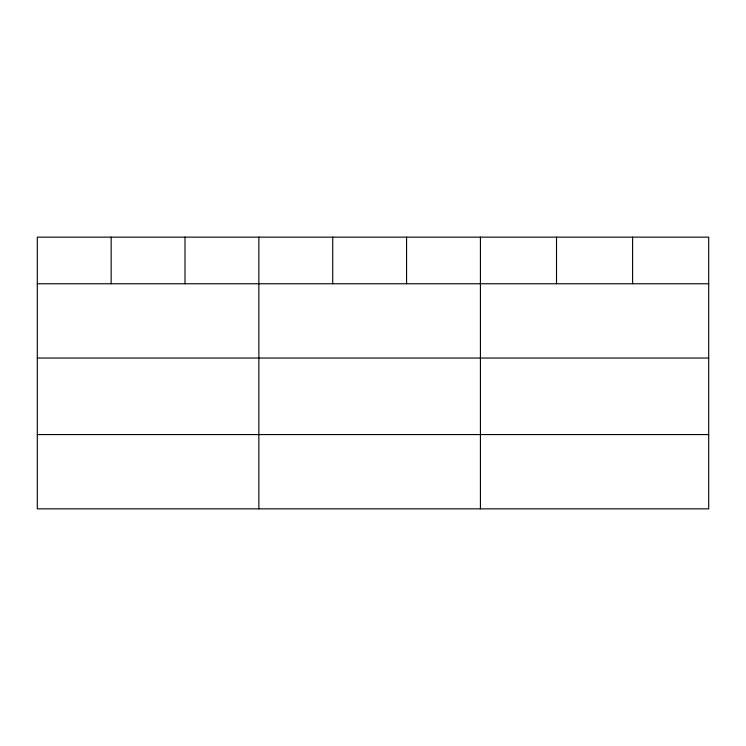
<?xml version="1.0" encoding="UTF-8"?>
<svg xmlns="http://www.w3.org/2000/svg" width="746" height="746" viewBox="0 0 746 746"><rect width="100%" height="100%" fill="white"/><g stroke="black" fill="none" stroke-linecap="round" stroke-linejoin="round"><path stroke-width="1.12" d="M708.7 358.043L708.7 237.144L37.3 237.144L37.3 508.856L708.7 508.856L708.7 358.043L37.3 358.043M37.3 283.76L708.7 283.76M37.3 434.573L708.7 434.573M632.608 237.144L632.608 283.76M556.516 237.144L556.516 283.76M480.424 237.144L480.424 508.856M406.57 237.144L406.57 283.76M332.716 237.144L332.716 283.76M258.862 237.144L258.862 508.856M185.008 237.144L185.008 283.76M111.154 237.144L111.154 283.76"/></g></svg>
